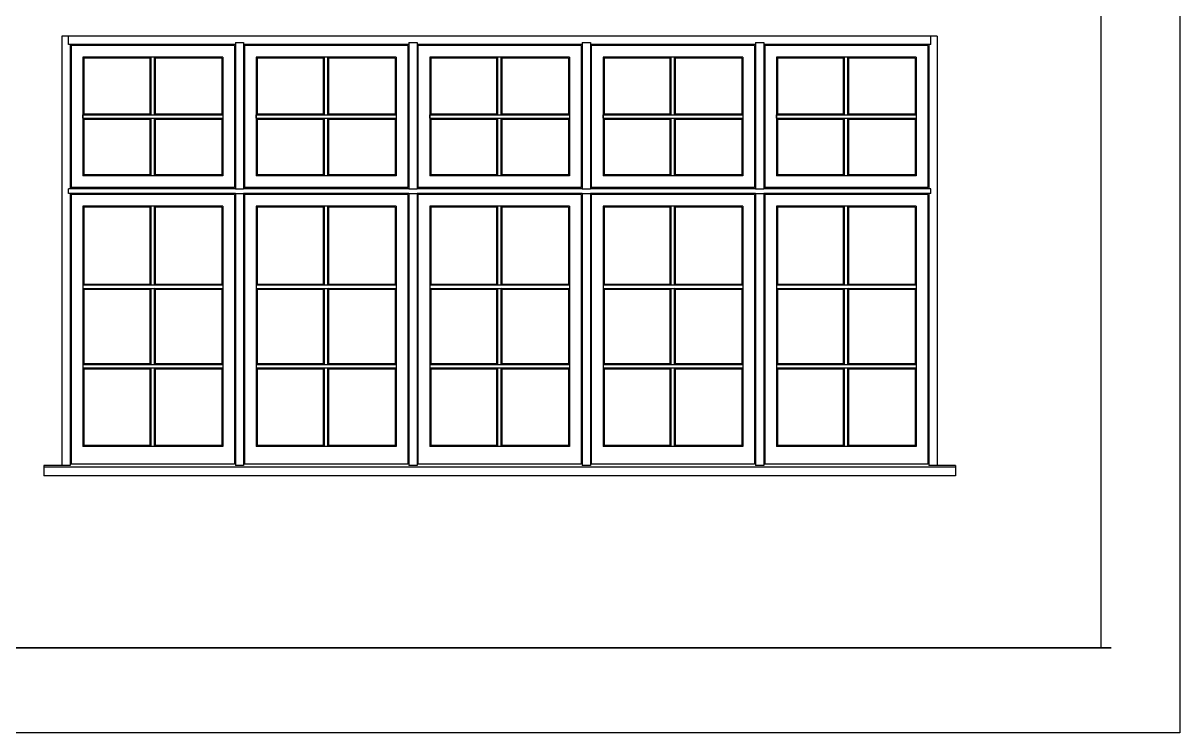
# Model space of a CAD drawing. Header units: inches. Extents: x 1985 to 11287, y 379 to 3234.
# Drawn here: x 9763.7 to 9954.6, y 1326.4 to 1443.5 of the extents above; entities that cross this region are included whole.
import ezdxf

# ---------------------------------------------------------------- set-up
doc = ezdxf.new("R2010")
doc.units = ezdxf.units.IN
doc.header["$MEASUREMENT"] = 0
doc.layers.add('elevation 99', color=7, linetype='CONTINUOUS')
doc.layers.add('separation 99', color=3, linetype='CONTINUOUS')

msp = doc.modelspace()

# ---------------------------------------------------------------- linework, layer by layer
at = {"layer": 'elevation 99'}
for p, q in [((9770.071171, 1441.341225), (9770.071171, 1416.15162)), ((9800.071153, 1441.341225), (9770.071171, 1441.341225)), ((9771.133671, 1439.966223), (9771.133671, 1441.341225)), ((9798.696153, 1439.966223), (9771.133671, 1439.966223)), ((9771.446171, 1439.966223), (9771.446171, 1416.15162)), ((9828.696134, 1441.341225), (9798.696153, 1441.341225)), ((9798.696153, 1440.278723), (9798.696153, 1416.15162)), ((9798.696153, 1440.278723), (9800.071153, 1440.278723)), ((9798.696153, 1439.966223), (9798.696153, 1416.15162)), ((9800.071153, 1440.278723), (9800.071153, 1416.15162)), ((9800.071153, 1439.966223), (9800.071153, 1416.15162)), ((9827.321134, 1439.966223), (9800.071153, 1439.966223)), ((9857.321116, 1441.341225), (9827.321134, 1441.341225)), ((9827.321134, 1440.278723), (9827.321134, 1416.15162)), ((9827.321134, 1440.278723), (9828.696134, 1440.278723)), ((9827.321134, 1439.966223), (9827.321134, 1416.15162)), ((9828.696134, 1440.278723), (9828.696134, 1416.15162)), ((9828.696134, 1439.966223), (9828.696134, 1416.15162)), ((9855.946116, 1439.966223), (9828.696134, 1439.966223)), ((9885.946098, 1441.341225), (9855.946116, 1441.341225)), ((9855.946116, 1440.278723), (9855.946116, 1416.15162)), ((9855.946116, 1440.278723), (9857.321116, 1440.278723)), ((9855.946116, 1439.966223), (9855.946116, 1416.15162)), ((9857.321116, 1440.278723), (9857.321116, 1416.15162)), ((9857.321116, 1439.966223), (9857.321116, 1416.15162)), ((9884.571098, 1439.966223), (9857.321116, 1439.966223)), ((9914.57108, 1441.341225), (9884.571098, 1441.341225)), ((9884.571098, 1440.278723), (9884.571098, 1416.15162)), ((9884.571098, 1440.278723), (9885.946098, 1440.278723)), ((9884.571098, 1439.966223), (9884.571098, 1416.15162)), ((9885.946098, 1440.278723), (9885.946098, 1416.15162)), ((9885.946098, 1439.966223), (9885.946098, 1416.15162)), ((9913.50858, 1439.966223), (9885.946098, 1439.966223)), ((9913.19608, 1439.966223), (9913.19608, 1416.15162)), ((9913.50858, 1439.966223), (9913.50858, 1441.341225)), ((9914.57108, 1441.341225), (9914.57108, 1416.15162)), ((9771.589577, 1439.822537), (9771.589577, 1416.402087)), ((9798.552467, 1439.822537), (9771.589577, 1439.822537)), ((9798.552467, 1439.822537), (9798.552467, 1416.402087)), ((9800.214559, 1439.822537), (9800.214559, 1416.402087)), ((9827.177449, 1439.822537), (9800.214559, 1439.822537)), ((9827.177449, 1439.822537), (9827.177449, 1416.402087)), ((9828.839541, 1439.822537), (9828.839541, 1416.402087)), ((9855.80243, 1439.822537), (9828.839541, 1439.822537)), ((9855.80243, 1439.822537), (9855.80243, 1416.402087)), ((9857.464522, 1439.822537), (9857.464522, 1416.402087)), ((9884.427412, 1439.822537), (9857.464522, 1439.822537)), ((9884.427412, 1439.822537), (9884.427412, 1416.402087)), ((9886.089504, 1439.822537), (9886.089504, 1416.402087)), ((9913.052394, 1439.822537), (9886.089504, 1439.822537)), ((9913.052394, 1439.822537), (9913.052394, 1416.402087)), ((9773.535456, 1437.876937), (9773.535456, 1418.285029)), ((9796.606867, 1437.876937), (9773.535456, 1437.876937)), ((9773.696171, 1437.716223), (9773.696171, 1428.518483)), ((9784.628629, 1437.716223), (9773.696171, 1437.716223)), ((9784.628629, 1437.716223), (9784.789344, 1437.876937)), ((9784.628629, 1428.518483), (9784.628629, 1437.716223)), ((9784.789344, 1428.357769), (9784.789344, 1437.876937)), ((9785.342915, 1437.876937), (9785.503629, 1437.716223)), ((9785.342915, 1428.357769), (9785.342915, 1437.876937)), ((9796.446153, 1437.716223), (9785.503629, 1437.716223)), ((9785.503629, 1428.518483), (9785.503629, 1437.716223)), ((9796.446153, 1437.716223), (9796.446153, 1428.518483)), ((9796.606867, 1437.876937), (9796.606867, 1418.285029)), ((9802.160438, 1437.876937), (9802.160438, 1418.285029)), ((9825.231849, 1437.876937), (9802.160438, 1437.876937)), ((9802.321153, 1437.716223), (9802.321153, 1428.518483)), ((9813.253611, 1437.716223), (9802.321153, 1437.716223)), ((9813.253611, 1437.716223), (9813.414326, 1437.876937)), ((9813.253611, 1428.518483), (9813.253611, 1437.716223)), ((9813.414326, 1428.357769), (9813.414326, 1437.876937)), ((9813.967897, 1437.876937), (9814.128611, 1437.716223)), ((9813.967897, 1428.357769), (9813.967897, 1437.876937)), ((9825.071134, 1437.716223), (9814.128611, 1437.716223)), ((9814.128611, 1428.518483), (9814.128611, 1437.716223)), ((9825.071134, 1437.716223), (9825.071134, 1428.518483)), ((9825.231849, 1437.876937), (9825.231849, 1418.285029)), ((9830.78542, 1437.876937), (9830.78542, 1418.285029)), ((9853.85683, 1437.876937), (9830.78542, 1437.876937)), ((9830.946134, 1437.716223), (9830.946134, 1428.518483)), ((9841.878593, 1437.716223), (9830.946134, 1437.716223)), ((9841.878593, 1437.716223), (9842.039307, 1437.876937)), ((9841.878593, 1428.518483), (9841.878593, 1437.716223)), ((9842.039307, 1428.357769), (9842.039307, 1437.876937)), ((9842.592879, 1437.876937), (9842.753593, 1437.716223)), ((9842.592879, 1428.357769), (9842.592879, 1437.876937)), ((9853.696116, 1437.716223), (9842.753593, 1437.716223)), ((9842.753593, 1428.518483), (9842.753593, 1437.716223)), ((9853.696116, 1437.716223), (9853.696116, 1428.518483)), ((9853.85683, 1437.876937), (9853.85683, 1418.285029)), ((9859.410402, 1437.876937), (9859.410402, 1418.285029)), ((9882.481812, 1437.876937), (9859.410402, 1437.876937)), ((9859.571116, 1437.716223), (9859.571116, 1428.518483)), ((9870.503575, 1437.716223), (9859.571116, 1437.716223)), ((9870.503575, 1437.716223), (9870.664289, 1437.876937)), ((9870.503575, 1428.518483), (9870.503575, 1437.716223)), ((9870.664289, 1428.357769), (9870.664289, 1437.876937)), ((9871.217861, 1437.876937), (9871.378575, 1437.716223)), ((9871.217861, 1428.357769), (9871.217861, 1437.876937)), ((9882.321098, 1437.716223), (9871.378575, 1437.716223)), ((9871.378575, 1428.518483), (9871.378575, 1437.716223)), ((9882.321098, 1437.716223), (9882.321098, 1428.518483)), ((9882.481812, 1437.876937), (9882.481812, 1418.285029)), ((9888.035384, 1437.876937), (9888.035384, 1418.285029)), ((9911.106794, 1437.876937), (9888.035384, 1437.876937)), ((9888.196098, 1437.716223), (9888.196098, 1428.518483)), ((9899.128557, 1437.716223), (9888.196098, 1437.716223)), ((9899.128557, 1437.716223), (9899.289271, 1437.876937)), ((9899.128557, 1428.518483), (9899.128557, 1437.716223)), ((9899.289271, 1428.357769), (9899.289271, 1437.876937)), ((9899.842842, 1437.876937), (9900.003557, 1437.716223)), ((9899.842842, 1428.357769), (9899.842842, 1437.876937)), ((9910.94608, 1437.716223), (9900.003557, 1437.716223)), ((9900.003557, 1428.518483), (9900.003557, 1437.716223)), ((9910.94608, 1437.716223), (9910.94608, 1428.518483)), ((9911.106794, 1437.876937), (9911.106794, 1418.285029)), ((9773.696171, 1428.518483), (9773.535456, 1428.357769)), ((9773.696171, 1428.518483), (9784.628629, 1428.518483)), ((9784.628629, 1428.518483), (9784.789344, 1428.357769)), ((9785.503629, 1428.518483), (9785.342915, 1428.357769)), ((9785.503629, 1428.518483), (9796.446153, 1428.518483)), ((9796.446153, 1428.518483), (9796.606867, 1428.357769)), ((9802.321153, 1428.518483), (9802.160438, 1428.357769)), ((9802.321153, 1428.518483), (9813.253611, 1428.518483)), ((9813.253611, 1428.518483), (9813.414326, 1428.357769)), ((9814.128611, 1428.518483), (9813.967897, 1428.357769)), ((9814.128611, 1428.518483), (9825.071134, 1428.518483)), ((9825.071134, 1428.518483), (9825.231849, 1428.357769)), ((9830.946134, 1428.518483), (9830.78542, 1428.357769)), ((9830.946134, 1428.518483), (9841.878593, 1428.518483)), ((9841.878593, 1428.518483), (9842.039307, 1428.357769)), ((9842.753593, 1428.518483), (9842.592879, 1428.357769)), ((9842.753593, 1428.518483), (9853.696116, 1428.518483)), ((9853.696116, 1428.518483), (9853.85683, 1428.357769)), ((9859.571116, 1428.518483), (9859.410402, 1428.357769)), ((9859.571116, 1428.518483), (9870.503575, 1428.518483)), ((9870.503575, 1428.518483), (9870.664289, 1428.357769)), ((9871.378575, 1428.518483), (9871.217861, 1428.357769)), ((9871.378575, 1428.518483), (9882.321098, 1428.518483)), ((9882.321098, 1428.518483), (9882.481812, 1428.357769)), ((9888.196098, 1428.518483), (9888.035384, 1428.357769)), ((9888.196098, 1428.518483), (9899.128557, 1428.518483)), ((9899.128557, 1428.518483), (9899.289271, 1428.357769)), ((9900.003557, 1428.518483), (9899.842842, 1428.357769)), ((9900.003557, 1428.518483), (9910.94608, 1428.518483)), ((9910.94608, 1428.518483), (9911.106794, 1428.357769)), ((9773.535456, 1428.357769), (9784.789344, 1428.357769)), ((9773.535456, 1427.804197), (9773.535456, 1428.357769)), ((9773.535456, 1427.804197), (9784.789344, 1427.804197)), ((9773.535456, 1427.804197), (9773.696171, 1427.643483)), ((9773.696171, 1427.643483), (9773.696171, 1418.445743)), ((9773.696171, 1427.643483), (9784.628629, 1427.643483)), ((9784.628629, 1427.643483), (9784.789344, 1427.804197)), ((9784.628629, 1418.445743), (9784.628629, 1427.643483)), ((9784.789344, 1428.357769), (9785.342915, 1428.357769)), ((9784.789344, 1418.285029), (9784.789344, 1427.804197)), ((9784.789344, 1427.804197), (9785.342915, 1427.804197)), ((9785.342915, 1428.357769), (9796.606867, 1428.357769)), ((9785.342915, 1418.285029), (9785.342915, 1427.804197)), ((9785.342915, 1427.804197), (9796.606867, 1427.804197)), ((9785.503629, 1427.643483), (9785.342915, 1427.804197)), ((9785.503629, 1418.445743), (9785.503629, 1427.643483)), ((9785.503629, 1427.643483), (9796.446153, 1427.643483)), ((9796.606867, 1427.804197), (9796.446153, 1427.643483)), ((9796.446153, 1427.643483), (9796.446153, 1418.445743)), ((9802.160438, 1428.357769), (9813.414326, 1428.357769)), ((9802.160438, 1427.804197), (9802.160438, 1428.357769)), ((9802.160438, 1427.804197), (9813.414326, 1427.804197)), ((9802.160438, 1427.804197), (9802.321153, 1427.643483)), ((9802.321153, 1427.643483), (9802.321153, 1418.445743)), ((9802.321153, 1427.643483), (9813.253611, 1427.643483)), ((9813.253611, 1427.643483), (9813.414326, 1427.804197)), ((9813.253611, 1418.445743), (9813.253611, 1427.643483)), ((9813.414326, 1428.357769), (9813.967897, 1428.357769)), ((9813.414326, 1418.285029), (9813.414326, 1427.804197)), ((9813.414326, 1427.804197), (9813.967897, 1427.804197)), ((9813.967897, 1428.357769), (9825.231849, 1428.357769)), ((9813.967897, 1418.285029), (9813.967897, 1427.804197)), ((9813.967897, 1427.804197), (9825.231849, 1427.804197)), ((9814.128611, 1427.643483), (9813.967897, 1427.804197)), ((9814.128611, 1418.445743), (9814.128611, 1427.643483)), ((9814.128611, 1427.643483), (9825.071134, 1427.643483)), ((9825.231849, 1427.804197), (9825.071134, 1427.643483)), ((9825.071134, 1427.643483), (9825.071134, 1418.445743)), ((9830.78542, 1428.357769), (9842.039307, 1428.357769)), ((9830.78542, 1427.804197), (9830.78542, 1428.357769)), ((9830.78542, 1427.804197), (9842.039307, 1427.804197)), ((9830.78542, 1427.804197), (9830.946134, 1427.643483)), ((9830.946134, 1427.643483), (9830.946134, 1418.445743)), ((9830.946134, 1427.643483), (9841.878593, 1427.643483)), ((9841.878593, 1427.643483), (9842.039307, 1427.804197)), ((9841.878593, 1418.445743), (9841.878593, 1427.643483)), ((9842.039307, 1428.357769), (9842.592879, 1428.357769)), ((9842.039307, 1418.285029), (9842.039307, 1427.804197)), ((9842.039307, 1427.804197), (9842.592879, 1427.804197)), ((9842.592879, 1428.357769), (9853.85683, 1428.357769)), ((9842.592879, 1418.285029), (9842.592879, 1427.804197)), ((9842.592879, 1427.804197), (9853.85683, 1427.804197)), ((9842.753593, 1427.643483), (9842.592879, 1427.804197)), ((9842.753593, 1418.445743), (9842.753593, 1427.643483)), ((9842.753593, 1427.643483), (9853.696116, 1427.643483)), ((9853.85683, 1427.804197), (9853.696116, 1427.643483)), ((9853.696116, 1427.643483), (9853.696116, 1418.445743)), ((9859.410402, 1428.357769), (9870.664289, 1428.357769)), ((9859.410402, 1427.804197), (9859.410402, 1428.357769)), ((9859.410402, 1427.804197), (9870.664289, 1427.804197)), ((9859.410402, 1427.804197), (9859.571116, 1427.643483)), ((9859.571116, 1427.643483), (9859.571116, 1418.445743)), ((9859.571116, 1427.643483), (9870.503575, 1427.643483)), ((9870.503575, 1427.643483), (9870.664289, 1427.804197)), ((9870.503575, 1418.445743), (9870.503575, 1427.643483)), ((9870.664289, 1428.357769), (9871.217861, 1428.357769)), ((9870.664289, 1418.285029), (9870.664289, 1427.804197)), ((9870.664289, 1427.804197), (9871.217861, 1427.804197)), ((9871.217861, 1428.357769), (9882.481812, 1428.357769)), ((9871.217861, 1418.285029), (9871.217861, 1427.804197)), ((9871.217861, 1427.804197), (9882.481812, 1427.804197)), ((9871.378575, 1427.643483), (9871.217861, 1427.804197)), ((9871.378575, 1418.445743), (9871.378575, 1427.643483)), ((9871.378575, 1427.643483), (9882.321098, 1427.643483)), ((9882.481812, 1427.804197), (9882.321098, 1427.643483)), ((9882.321098, 1427.643483), (9882.321098, 1418.445743)), ((9888.035384, 1428.357769), (9899.289271, 1428.357769)), ((9888.035384, 1427.804197), (9888.035384, 1428.357769)), ((9888.035384, 1427.804197), (9899.289271, 1427.804197)), ((9888.035384, 1427.804197), (9888.196098, 1427.643483)), ((9888.196098, 1427.643483), (9888.196098, 1418.445743)), ((9888.196098, 1427.643483), (9899.128557, 1427.643483)), ((9899.128557, 1427.643483), (9899.289271, 1427.804197)), ((9899.128557, 1418.445743), (9899.128557, 1427.643483)), ((9899.289271, 1428.357769), (9899.842842, 1428.357769)), ((9899.289271, 1418.285029), (9899.289271, 1427.804197)), ((9899.289271, 1427.804197), (9899.842842, 1427.804197)), ((9899.842842, 1428.357769), (9911.106794, 1428.357769)), ((9899.842842, 1418.285029), (9899.842842, 1427.804197)), ((9899.842842, 1427.804197), (9911.106794, 1427.804197)), ((9900.003557, 1427.643483), (9899.842842, 1427.804197)), ((9900.003557, 1418.445743), (9900.003557, 1427.643483)), ((9900.003557, 1427.643483), (9910.94608, 1427.643483)), ((9911.106794, 1427.804197), (9910.94608, 1427.643483)), ((9910.94608, 1427.643483), (9910.94608, 1418.445743)), ((9796.606867, 1418.285029), (9773.535456, 1418.285029)), ((9784.628629, 1418.445743), (9773.696171, 1418.445743)), ((9784.628629, 1418.445743), (9784.789344, 1418.285029)), ((9785.503629, 1418.445743), (9785.342915, 1418.285029)), ((9796.446153, 1418.445743), (9785.503629, 1418.445743)), ((9825.231849, 1418.285029), (9802.160438, 1418.285029)), ((9813.253611, 1418.445743), (9802.321153, 1418.445743)), ((9813.253611, 1418.445743), (9813.414326, 1418.285029)), ((9814.128611, 1418.445743), (9813.967897, 1418.285029)), ((9825.071134, 1418.445743), (9814.128611, 1418.445743)), ((9853.85683, 1418.285029), (9830.78542, 1418.285029)), ((9841.878593, 1418.445743), (9830.946134, 1418.445743)), ((9841.878593, 1418.445743), (9842.039307, 1418.285029)), ((9842.753593, 1418.445743), (9842.592879, 1418.285029)), ((9853.696116, 1418.445743), (9842.753593, 1418.445743)), ((9882.481812, 1418.285029), (9859.410402, 1418.285029)), ((9870.503575, 1418.445743), (9859.571116, 1418.445743)), ((9870.503575, 1418.445743), (9870.664289, 1418.285029)), ((9871.378575, 1418.445743), (9871.217861, 1418.285029)), ((9882.321098, 1418.445743), (9871.378575, 1418.445743)), ((9911.106794, 1418.285029), (9888.035384, 1418.285029)), ((9899.128557, 1418.445743), (9888.196098, 1418.445743)), ((9899.128557, 1418.445743), (9899.289271, 1418.285029)), ((9900.003557, 1418.445743), (9899.842842, 1418.285029)), ((9910.94608, 1418.445743), (9900.003557, 1418.445743)), ((9770.071171, 1416.15162), (9770.071171, 1370.495313)), ((9798.696153, 1416.15162), (9771.133671, 1416.15162)), ((9771.133671, 1415.371418), (9771.133671, 1416.15162)), ((9798.696153, 1415.371418), (9771.133671, 1415.371418)), ((9771.446171, 1415.371418), (9771.446171, 1370.495313)), ((9798.552467, 1416.402087), (9771.589577, 1416.402087)), ((9771.589577, 1415.227732), (9771.589577, 1370.74578)), ((9798.552467, 1415.227732), (9771.589577, 1415.227732)), ((9798.552467, 1415.227732), (9798.552467, 1370.74578)), ((9798.696153, 1416.15162), (9800.071153, 1416.15162)), ((9798.696153, 1415.371418), (9798.696153, 1370.495313)), ((9798.696153, 1415.371418), (9798.696153, 1370.495313)), ((9798.696153, 1415.371418), (9800.071153, 1415.371418)), ((9827.321134, 1416.15162), (9800.071153, 1416.15162)), ((9800.071153, 1415.371418), (9800.071153, 1370.495313)), ((9800.071153, 1415.371418), (9800.071153, 1370.495313)), ((9827.321134, 1415.371418), (9800.071153, 1415.371418)), ((9827.177449, 1416.402087), (9800.214559, 1416.402087)), ((9800.214559, 1415.227732), (9800.214559, 1370.74578)), ((9827.177449, 1415.227732), (9800.214559, 1415.227732)), ((9827.177449, 1415.227732), (9827.177449, 1370.74578)), ((9827.321134, 1416.15162), (9828.696134, 1416.15162)), ((9827.321134, 1415.371418), (9827.321134, 1370.495313)), ((9827.321134, 1415.371418), (9827.321134, 1370.495313)), ((9827.321134, 1415.371418), (9828.696134, 1415.371418)), ((9855.946116, 1416.15162), (9828.696134, 1416.15162)), ((9828.696134, 1415.371418), (9828.696134, 1370.495313)), ((9828.696134, 1415.371418), (9828.696134, 1370.495313)), ((9855.946116, 1415.371418), (9828.696134, 1415.371418)), ((9855.80243, 1416.402087), (9828.839541, 1416.402087)), ((9828.839541, 1415.227732), (9828.839541, 1370.74578)), ((9855.80243, 1415.227732), (9828.839541, 1415.227732)), ((9855.80243, 1415.227732), (9855.80243, 1370.74578)), ((9855.946116, 1416.15162), (9857.321116, 1416.15162)), ((9855.946116, 1415.371418), (9855.946116, 1370.495313)), ((9855.946116, 1415.371418), (9855.946116, 1370.495313)), ((9855.946116, 1415.371418), (9857.321116, 1415.371418)), ((9884.571098, 1416.15162), (9857.321116, 1416.15162)), ((9857.321116, 1415.371418), (9857.321116, 1370.495313)), ((9857.321116, 1415.371418), (9857.321116, 1370.495313)), ((9884.571098, 1415.371418), (9857.321116, 1415.371418)), ((9884.427412, 1416.402087), (9857.464522, 1416.402087)), ((9857.464522, 1415.227732), (9857.464522, 1370.74578)), ((9884.427412, 1415.227732), (9857.464522, 1415.227732)), ((9884.427412, 1415.227732), (9884.427412, 1370.74578)), ((9884.571098, 1416.15162), (9885.946098, 1416.15162)), ((9884.571098, 1415.371418), (9884.571098, 1370.495313)), ((9884.571098, 1415.371418), (9884.571098, 1370.495313)), ((9884.571098, 1415.371418), (9885.946098, 1415.371418)), ((9913.50858, 1416.15162), (9885.946098, 1416.15162)), ((9885.946098, 1415.371418), (9885.946098, 1370.495313)), ((9885.946098, 1415.371418), (9885.946098, 1370.495313)), ((9913.50858, 1415.371418), (9885.946098, 1415.371418)), ((9913.052394, 1416.402087), (9886.089504, 1416.402087)), ((9886.089504, 1415.227732), (9886.089504, 1370.74578)), ((9913.052394, 1415.227732), (9886.089504, 1415.227732)), ((9913.052394, 1415.227732), (9913.052394, 1370.74578)), ((9913.19608, 1415.371418), (9913.19608, 1370.495313)), ((9913.50858, 1415.371418), (9913.50858, 1416.15162)), ((9914.57108, 1416.15162), (9914.57108, 1370.495313)), ((9773.535456, 1413.282132), (9773.535456, 1373.628722)), ((9796.606867, 1413.282132), (9773.535456, 1413.282132)), ((9784.628629, 1413.121418), (9784.789344, 1413.282132)), ((9784.789344, 1400.292575), (9784.789344, 1413.282132)), ((9785.342915, 1413.282132), (9785.503629, 1413.121418)), ((9785.342915, 1400.292575), (9785.342915, 1413.282132)), ((9796.606867, 1413.282132), (9796.606867, 1373.628722)), ((9802.160438, 1413.282132), (9802.160438, 1373.628722)), ((9825.231849, 1413.282132), (9802.160438, 1413.282132)), ((9813.253611, 1413.121418), (9813.414326, 1413.282132)), ((9813.414326, 1400.292575), (9813.414326, 1413.282132)), ((9813.967897, 1413.282132), (9814.128611, 1413.121418)), ((9813.967897, 1400.292575), (9813.967897, 1413.282132)), ((9825.231849, 1413.282132), (9825.231849, 1373.628722)), ((9830.78542, 1413.282132), (9830.78542, 1373.628722)), ((9853.85683, 1413.282132), (9830.78542, 1413.282132)), ((9841.878593, 1413.121418), (9842.039307, 1413.282132)), ((9842.039307, 1400.292575), (9842.039307, 1413.282132)), ((9842.592879, 1413.282132), (9842.753593, 1413.121418)), ((9842.592879, 1400.292575), (9842.592879, 1413.282132)), ((9853.85683, 1413.282132), (9853.85683, 1373.628722)), ((9859.410402, 1413.282132), (9859.410402, 1373.628722)), ((9882.481812, 1413.282132), (9859.410402, 1413.282132)), ((9870.503575, 1413.121418), (9870.664289, 1413.282132)), ((9870.664289, 1400.292575), (9870.664289, 1413.282132)), ((9871.217861, 1413.282132), (9871.378575, 1413.121418)), ((9871.217861, 1400.292575), (9871.217861, 1413.282132)), ((9882.481812, 1413.282132), (9882.481812, 1373.628722)), ((9888.035384, 1413.282132), (9888.035384, 1373.628722)), ((9911.106794, 1413.282132), (9888.035384, 1413.282132)), ((9899.128557, 1413.121418), (9899.289271, 1413.282132)), ((9899.289271, 1400.292575), (9899.289271, 1413.282132)), ((9899.842842, 1413.282132), (9900.003557, 1413.121418)), ((9899.842842, 1400.292575), (9899.842842, 1413.282132)), ((9911.106794, 1413.282132), (9911.106794, 1373.628722)), ((9773.696171, 1413.121418), (9773.696171, 1400.45329)), ((9784.628629, 1413.121418), (9773.696171, 1413.121418)), ((9784.628629, 1400.45329), (9784.628629, 1413.121418)), ((9796.446153, 1413.121418), (9785.503629, 1413.121418)), ((9785.503629, 1400.45329), (9785.503629, 1413.121418)), ((9796.446153, 1413.121418), (9796.446153, 1400.45329)), ((9802.321153, 1413.121418), (9802.321153, 1400.45329)), ((9813.253611, 1413.121418), (9802.321153, 1413.121418)), ((9813.253611, 1400.45329), (9813.253611, 1413.121418)), ((9825.071134, 1413.121418), (9814.128611, 1413.121418)), ((9814.128611, 1400.45329), (9814.128611, 1413.121418)), ((9825.071134, 1413.121418), (9825.071134, 1400.45329)), ((9830.946134, 1413.121418), (9830.946134, 1400.45329)), ((9841.878593, 1413.121418), (9830.946134, 1413.121418)), ((9841.878593, 1400.45329), (9841.878593, 1413.121418)), ((9853.696116, 1413.121418), (9842.753593, 1413.121418)), ((9842.753593, 1400.45329), (9842.753593, 1413.121418)), ((9853.696116, 1413.121418), (9853.696116, 1400.45329)), ((9859.571116, 1413.121418), (9859.571116, 1400.45329)), ((9870.503575, 1413.121418), (9859.571116, 1413.121418)), ((9870.503575, 1400.45329), (9870.503575, 1413.121418)), ((9882.321098, 1413.121418), (9871.378575, 1413.121418)), ((9871.378575, 1400.45329), (9871.378575, 1413.121418)), ((9882.321098, 1413.121418), (9882.321098, 1400.45329)), ((9888.196098, 1413.121418), (9888.196098, 1400.45329)), ((9899.128557, 1413.121418), (9888.196098, 1413.121418)), ((9899.128557, 1400.45329), (9899.128557, 1413.121418)), ((9910.94608, 1413.121418), (9900.003557, 1413.121418)), ((9900.003557, 1400.45329), (9900.003557, 1413.121418)), ((9910.94608, 1413.121418), (9910.94608, 1400.45329)), ((9773.696171, 1400.45329), (9773.535456, 1400.292575)), ((9773.535456, 1400.292575), (9784.789344, 1400.292575)), ((9773.696171, 1400.45329), (9784.628629, 1400.45329)), ((9784.628629, 1400.45329), (9784.789344, 1400.292575)), ((9784.789344, 1400.292575), (9785.342915, 1400.292575)), ((9785.503629, 1400.45329), (9785.342915, 1400.292575)), ((9785.342915, 1400.292575), (9796.606867, 1400.292575)), ((9785.503629, 1400.45329), (9796.446153, 1400.45329)), ((9796.446153, 1400.45329), (9796.606867, 1400.292575)), ((9802.321153, 1400.45329), (9802.160438, 1400.292575)), ((9802.160438, 1400.292575), (9813.414326, 1400.292575)), ((9802.321153, 1400.45329), (9813.253611, 1400.45329)), ((9813.253611, 1400.45329), (9813.414326, 1400.292575)), ((9813.414326, 1400.292575), (9813.967897, 1400.292575)), ((9814.128611, 1400.45329), (9813.967897, 1400.292575)), ((9813.967897, 1400.292575), (9825.231849, 1400.292575)), ((9814.128611, 1400.45329), (9825.071134, 1400.45329)), ((9825.071134, 1400.45329), (9825.231849, 1400.292575)), ((9830.946134, 1400.45329), (9830.78542, 1400.292575)), ((9830.78542, 1400.292575), (9842.039307, 1400.292575)), ((9830.946134, 1400.45329), (9841.878593, 1400.45329)), ((9841.878593, 1400.45329), (9842.039307, 1400.292575)), ((9842.039307, 1400.292575), (9842.592879, 1400.292575)), ((9842.753593, 1400.45329), (9842.592879, 1400.292575)), ((9842.592879, 1400.292575), (9853.85683, 1400.292575)), ((9842.753593, 1400.45329), (9853.696116, 1400.45329)), ((9853.696116, 1400.45329), (9853.85683, 1400.292575)), ((9859.571116, 1400.45329), (9859.410402, 1400.292575)), ((9859.410402, 1400.292575), (9870.664289, 1400.292575)), ((9859.571116, 1400.45329), (9870.503575, 1400.45329)), ((9870.503575, 1400.45329), (9870.664289, 1400.292575)), ((9870.664289, 1400.292575), (9871.217861, 1400.292575)), ((9871.378575, 1400.45329), (9871.217861, 1400.292575)), ((9871.217861, 1400.292575), (9882.481812, 1400.292575)), ((9871.378575, 1400.45329), (9882.321098, 1400.45329)), ((9882.321098, 1400.45329), (9882.481812, 1400.292575)), ((9888.196098, 1400.45329), (9888.035384, 1400.292575)), ((9888.035384, 1400.292575), (9899.289271, 1400.292575)), ((9888.196098, 1400.45329), (9899.128557, 1400.45329)), ((9899.128557, 1400.45329), (9899.289271, 1400.292575)), ((9899.289271, 1400.292575), (9899.842842, 1400.292575)), ((9900.003557, 1400.45329), (9899.842842, 1400.292575)), ((9899.842842, 1400.292575), (9911.106794, 1400.292575)), ((9900.003557, 1400.45329), (9910.94608, 1400.45329)), ((9910.94608, 1400.45329), (9911.106794, 1400.292575)), ((9773.535456, 1399.739004), (9784.789344, 1399.739004)), ((9773.535456, 1399.739004), (9773.696171, 1399.57829)), ((9773.696171, 1399.57829), (9773.696171, 1387.342629)), ((9773.696171, 1399.57829), (9784.628629, 1399.57829)), ((9784.628629, 1399.57829), (9784.789344, 1399.739004)), ((9784.628629, 1387.342629), (9784.628629, 1399.57829)), ((9784.789344, 1399.739004), (9785.342915, 1399.739004)), ((9784.789344, 1387.181915), (9784.789344, 1399.739004)), ((9785.342915, 1399.739004), (9796.606867, 1399.739004)), ((9785.503629, 1399.57829), (9785.342915, 1399.739004)), ((9785.342915, 1387.181915), (9785.342915, 1399.739004)), ((9785.503629, 1387.342629), (9785.503629, 1399.57829)), ((9785.503629, 1399.57829), (9796.446153, 1399.57829)), ((9796.606867, 1399.739004), (9796.446153, 1399.57829)), ((9796.446153, 1399.57829), (9796.446153, 1387.342629)), ((9802.160438, 1399.739004), (9813.414326, 1399.739004)), ((9802.160438, 1399.739004), (9802.321153, 1399.57829)), ((9802.321153, 1399.57829), (9802.321153, 1387.342629)), ((9802.321153, 1399.57829), (9813.253611, 1399.57829)), ((9813.253611, 1399.57829), (9813.414326, 1399.739004)), ((9813.253611, 1387.342629), (9813.253611, 1399.57829)), ((9813.414326, 1399.739004), (9813.967897, 1399.739004)), ((9813.414326, 1387.181915), (9813.414326, 1399.739004)), ((9813.967897, 1399.739004), (9825.231849, 1399.739004)), ((9814.128611, 1399.57829), (9813.967897, 1399.739004)), ((9813.967897, 1387.181915), (9813.967897, 1399.739004)), ((9814.128611, 1387.342629), (9814.128611, 1399.57829)), ((9814.128611, 1399.57829), (9825.071134, 1399.57829)), ((9825.231849, 1399.739004), (9825.071134, 1399.57829)), ((9825.071134, 1399.57829), (9825.071134, 1387.342629)), ((9830.78542, 1399.739004), (9842.039307, 1399.739004)), ((9830.78542, 1399.739004), (9830.946134, 1399.57829)), ((9830.946134, 1399.57829), (9830.946134, 1387.342629)), ((9830.946134, 1399.57829), (9841.878593, 1399.57829)), ((9841.878593, 1399.57829), (9842.039307, 1399.739004)), ((9841.878593, 1387.342629), (9841.878593, 1399.57829)), ((9842.039307, 1399.739004), (9842.592879, 1399.739004)), ((9842.039307, 1387.181915), (9842.039307, 1399.739004)), ((9842.592879, 1399.739004), (9853.85683, 1399.739004)), ((9842.753593, 1399.57829), (9842.592879, 1399.739004)), ((9842.592879, 1387.181915), (9842.592879, 1399.739004)), ((9842.753593, 1387.342629), (9842.753593, 1399.57829)), ((9842.753593, 1399.57829), (9853.696116, 1399.57829)), ((9853.85683, 1399.739004), (9853.696116, 1399.57829)), ((9853.696116, 1399.57829), (9853.696116, 1387.342629)), ((9859.410402, 1399.739004), (9870.664289, 1399.739004)), ((9859.410402, 1399.739004), (9859.571116, 1399.57829)), ((9859.571116, 1399.57829), (9859.571116, 1387.342629)), ((9859.571116, 1399.57829), (9870.503575, 1399.57829)), ((9870.503575, 1399.57829), (9870.664289, 1399.739004)), ((9870.503575, 1387.342629), (9870.503575, 1399.57829)), ((9870.664289, 1399.739004), (9871.217861, 1399.739004)), ((9870.664289, 1387.181915), (9870.664289, 1399.739004)), ((9871.217861, 1399.739004), (9882.481812, 1399.739004)), ((9871.378575, 1399.57829), (9871.217861, 1399.739004)), ((9871.217861, 1387.181915), (9871.217861, 1399.739004)), ((9871.378575, 1387.342629), (9871.378575, 1399.57829)), ((9871.378575, 1399.57829), (9882.321098, 1399.57829)), ((9882.481812, 1399.739004), (9882.321098, 1399.57829)), ((9882.321098, 1399.57829), (9882.321098, 1387.342629)), ((9888.035384, 1399.739004), (9899.289271, 1399.739004)), ((9888.035384, 1399.739004), (9888.196098, 1399.57829)), ((9888.196098, 1399.57829), (9888.196098, 1387.342629)), ((9888.196098, 1399.57829), (9899.128557, 1399.57829)), ((9899.128557, 1399.57829), (9899.289271, 1399.739004)), ((9899.128557, 1387.342629), (9899.128557, 1399.57829)), ((9899.289271, 1399.739004), (9899.842842, 1399.739004)), ((9899.289271, 1387.181915), (9899.289271, 1399.739004)), ((9899.842842, 1399.739004), (9911.106794, 1399.739004)), ((9900.003557, 1399.57829), (9899.842842, 1399.739004)), ((9899.842842, 1387.181915), (9899.842842, 1399.739004)), ((9900.003557, 1387.342629), (9900.003557, 1399.57829)), ((9900.003557, 1399.57829), (9910.94608, 1399.57829)), ((9911.106794, 1399.739004), (9910.94608, 1399.57829)), ((9910.94608, 1399.57829), (9910.94608, 1387.342629)), ((9773.696171, 1387.342629), (9773.535456, 1387.181915)), ((9773.535456, 1387.181915), (9784.789344, 1387.181915)), ((9773.535456, 1386.628343), (9784.789344, 1386.628343)), ((9773.535456, 1386.628343), (9773.696171, 1386.467629)), ((9773.696171, 1387.342629), (9784.628629, 1387.342629)), ((9773.696171, 1386.467629), (9773.696171, 1373.789436)), ((9773.696171, 1386.467629), (9784.628629, 1386.467629)), ((9784.628629, 1387.342629), (9784.789344, 1387.181915)), ((9784.628629, 1386.467629), (9784.789344, 1386.628343)), ((9784.628629, 1373.789436), (9784.628629, 1386.467629)), ((9784.789344, 1387.181915), (9785.342915, 1387.181915)), ((9784.789344, 1373.628722), (9784.789344, 1386.628343)), ((9784.789344, 1386.628343), (9785.342915, 1386.628343)), ((9785.503629, 1387.342629), (9785.342915, 1387.181915)), ((9785.342915, 1387.181915), (9796.606867, 1387.181915)), ((9785.342915, 1373.628722), (9785.342915, 1386.628343)), ((9785.342915, 1386.628343), (9796.606867, 1386.628343)), ((9785.503629, 1386.467629), (9785.342915, 1386.628343)), ((9785.503629, 1387.342629), (9796.446153, 1387.342629)), ((9785.503629, 1373.789436), (9785.503629, 1386.467629)), ((9785.503629, 1386.467629), (9796.446153, 1386.467629)), ((9796.446153, 1387.342629), (9796.606867, 1387.181915)), ((9796.606867, 1386.628343), (9796.446153, 1386.467629)), ((9796.446153, 1386.467629), (9796.446153, 1373.789436)), ((9802.321153, 1387.342629), (9802.160438, 1387.181915)), ((9802.160438, 1387.181915), (9813.414326, 1387.181915)), ((9802.160438, 1386.628343), (9813.414326, 1386.628343)), ((9802.160438, 1386.628343), (9802.321153, 1386.467629)), ((9802.321153, 1387.342629), (9813.253611, 1387.342629)), ((9802.321153, 1386.467629), (9802.321153, 1373.789436)), ((9802.321153, 1386.467629), (9813.253611, 1386.467629)), ((9813.253611, 1387.342629), (9813.414326, 1387.181915)), ((9813.253611, 1386.467629), (9813.414326, 1386.628343)), ((9813.253611, 1373.789436), (9813.253611, 1386.467629)), ((9813.414326, 1387.181915), (9813.967897, 1387.181915)), ((9813.414326, 1373.628722), (9813.414326, 1386.628343)), ((9813.414326, 1386.628343), (9813.967897, 1386.628343)), ((9814.128611, 1387.342629), (9813.967897, 1387.181915)), ((9813.967897, 1387.181915), (9825.231849, 1387.181915)), ((9813.967897, 1373.628722), (9813.967897, 1386.628343)), ((9813.967897, 1386.628343), (9825.231849, 1386.628343)), ((9814.128611, 1386.467629), (9813.967897, 1386.628343)), ((9814.128611, 1387.342629), (9825.071134, 1387.342629)), ((9814.128611, 1373.789436), (9814.128611, 1386.467629)), ((9814.128611, 1386.467629), (9825.071134, 1386.467629)), ((9825.071134, 1387.342629), (9825.231849, 1387.181915)), ((9825.231849, 1386.628343), (9825.071134, 1386.467629)), ((9825.071134, 1386.467629), (9825.071134, 1373.789436)), ((9830.946134, 1387.342629), (9830.78542, 1387.181915)), ((9830.78542, 1387.181915), (9842.039307, 1387.181915)), ((9830.78542, 1386.628343), (9842.039307, 1386.628343)), ((9830.78542, 1386.628343), (9830.946134, 1386.467629)), ((9830.946134, 1387.342629), (9841.878593, 1387.342629)), ((9830.946134, 1386.467629), (9830.946134, 1373.789436)), ((9830.946134, 1386.467629), (9841.878593, 1386.467629)), ((9841.878593, 1387.342629), (9842.039307, 1387.181915)), ((9841.878593, 1386.467629), (9842.039307, 1386.628343)), ((9841.878593, 1373.789436), (9841.878593, 1386.467629)), ((9842.039307, 1387.181915), (9842.592879, 1387.181915)), ((9842.039307, 1373.628722), (9842.039307, 1386.628343)), ((9842.039307, 1386.628343), (9842.592879, 1386.628343)), ((9842.753593, 1387.342629), (9842.592879, 1387.181915)), ((9842.592879, 1387.181915), (9853.85683, 1387.181915)), ((9842.592879, 1373.628722), (9842.592879, 1386.628343)), ((9842.592879, 1386.628343), (9853.85683, 1386.628343)), ((9842.753593, 1386.467629), (9842.592879, 1386.628343)), ((9842.753593, 1387.342629), (9853.696116, 1387.342629)), ((9842.753593, 1373.789436), (9842.753593, 1386.467629)), ((9842.753593, 1386.467629), (9853.696116, 1386.467629)), ((9853.696116, 1387.342629), (9853.85683, 1387.181915)), ((9853.85683, 1386.628343), (9853.696116, 1386.467629)), ((9853.696116, 1386.467629), (9853.696116, 1373.789436)), ((9859.571116, 1387.342629), (9859.410402, 1387.181915)), ((9859.410402, 1387.181915), (9870.664289, 1387.181915)), ((9859.410402, 1386.628343), (9870.664289, 1386.628343)), ((9859.410402, 1386.628343), (9859.571116, 1386.467629)), ((9859.571116, 1387.342629), (9870.503575, 1387.342629)), ((9859.571116, 1386.467629), (9859.571116, 1373.789436)), ((9859.571116, 1386.467629), (9870.503575, 1386.467629)), ((9870.503575, 1387.342629), (9870.664289, 1387.181915)), ((9870.503575, 1386.467629), (9870.664289, 1386.628343)), ((9870.503575, 1373.789436), (9870.503575, 1386.467629)), ((9870.664289, 1387.181915), (9871.217861, 1387.181915)), ((9870.664289, 1373.628722), (9870.664289, 1386.628343)), ((9870.664289, 1386.628343), (9871.217861, 1386.628343)), ((9871.378575, 1387.342629), (9871.217861, 1387.181915)), ((9871.217861, 1387.181915), (9882.481812, 1387.181915)), ((9871.217861, 1373.628722), (9871.217861, 1386.628343)), ((9871.217861, 1386.628343), (9882.481812, 1386.628343)), ((9871.378575, 1386.467629), (9871.217861, 1386.628343)), ((9871.378575, 1387.342629), (9882.321098, 1387.342629)), ((9871.378575, 1373.789436), (9871.378575, 1386.467629)), ((9871.378575, 1386.467629), (9882.321098, 1386.467629)), ((9882.321098, 1387.342629), (9882.481812, 1387.181915)), ((9882.481812, 1386.628343), (9882.321098, 1386.467629)), ((9882.321098, 1386.467629), (9882.321098, 1373.789436)), ((9888.196098, 1387.342629), (9888.035384, 1387.181915)), ((9888.035384, 1387.181915), (9899.289271, 1387.181915)), ((9888.035384, 1386.628343), (9899.289271, 1386.628343)), ((9888.035384, 1386.628343), (9888.196098, 1386.467629)), ((9888.196098, 1387.342629), (9899.128557, 1387.342629)), ((9888.196098, 1386.467629), (9888.196098, 1373.789436)), ((9888.196098, 1386.467629), (9899.128557, 1386.467629)), ((9899.128557, 1387.342629), (9899.289271, 1387.181915)), ((9899.128557, 1386.467629), (9899.289271, 1386.628343)), ((9899.128557, 1373.789436), (9899.128557, 1386.467629)), ((9899.289271, 1387.181915), (9899.842842, 1387.181915)), ((9899.289271, 1373.628722), (9899.289271, 1386.628343)), ((9899.289271, 1386.628343), (9899.842842, 1386.628343)), ((9900.003557, 1387.342629), (9899.842842, 1387.181915)), ((9899.842842, 1387.181915), (9911.106794, 1387.181915)), ((9899.842842, 1373.628722), (9899.842842, 1386.628343)), ((9899.842842, 1386.628343), (9911.106794, 1386.628343)), ((9900.003557, 1386.467629), (9899.842842, 1386.628343)), ((9900.003557, 1387.342629), (9910.94608, 1387.342629)), ((9900.003557, 1373.789436), (9900.003557, 1386.467629)), ((9900.003557, 1386.467629), (9910.94608, 1386.467629)), ((9910.94608, 1387.342629), (9911.106794, 1387.181915)), ((9911.106794, 1386.628343), (9910.94608, 1386.467629)), ((9910.94608, 1386.467629), (9910.94608, 1373.789436)), ((9796.606867, 1373.628722), (9773.535456, 1373.628722)), ((9784.628629, 1373.789436), (9773.696171, 1373.789436)), ((9784.628629, 1373.789436), (9784.789344, 1373.628722)), ((9785.503629, 1373.789436), (9785.342915, 1373.628722)), ((9796.446153, 1373.789436), (9785.503629, 1373.789436)), ((9825.231849, 1373.628722), (9802.160438, 1373.628722)), ((9813.253611, 1373.789436), (9802.321153, 1373.789436)), ((9813.253611, 1373.789436), (9813.414326, 1373.628722)), ((9814.128611, 1373.789436), (9813.967897, 1373.628722)), ((9825.071134, 1373.789436), (9814.128611, 1373.789436)), ((9853.85683, 1373.628722), (9830.78542, 1373.628722)), ((9841.878593, 1373.789436), (9830.946134, 1373.789436)), ((9841.878593, 1373.789436), (9842.039307, 1373.628722)), ((9842.753593, 1373.789436), (9842.592879, 1373.628722)), ((9853.696116, 1373.789436), (9842.753593, 1373.789436)), ((9882.481812, 1373.628722), (9859.410402, 1373.628722)), ((9870.503575, 1373.789436), (9859.571116, 1373.789436)), ((9870.503575, 1373.789436), (9870.664289, 1373.628722)), ((9871.378575, 1373.789436), (9871.217861, 1373.628722)), ((9882.321098, 1373.789436), (9871.378575, 1373.789436)), ((9911.106794, 1373.628722), (9888.035384, 1373.628722)), ((9899.128557, 1373.789436), (9888.196098, 1373.789436)), ((9899.128557, 1373.789436), (9899.289271, 1373.628722)), ((9900.003557, 1373.789436), (9899.842842, 1373.628722)), ((9910.94608, 1373.789436), (9900.003557, 1373.789436)), ((9771.446171, 1370.495313), (9767.071171, 1370.495313)), ((9767.071171, 1370.495313), (9767.071171, 1368.81257)), ((9803.071153, 1370.208782), (9767.071171, 1370.208782)), ((9798.552467, 1370.74578), (9771.589577, 1370.74578)), ((9831.696134, 1370.208782), (9795.696153, 1370.208782)), ((9800.071153, 1370.495313), (9798.696153, 1370.495313)), ((9827.177449, 1370.74578), (9800.214559, 1370.74578)), ((9860.321116, 1370.208782), (9824.321134, 1370.208782)), ((9828.696134, 1370.495313), (9827.321134, 1370.495313)), ((9855.80243, 1370.74578), (9828.839541, 1370.74578)), ((9888.946098, 1370.208782), (9852.946116, 1370.208782)), ((9857.321116, 1370.495313), (9855.946116, 1370.495313)), ((9884.427412, 1370.74578), (9857.464522, 1370.74578)), ((9917.57108, 1370.208782), (9881.571098, 1370.208782)), ((9885.946098, 1370.495313), (9884.571098, 1370.495313)), ((9913.052394, 1370.74578), (9886.089504, 1370.74578)), ((9917.57108, 1370.495313), (9913.19608, 1370.495313)), ((9917.57108, 1370.495313), (9917.57108, 1368.81257)), ((9803.071153, 1368.81257), (9767.071171, 1368.81257)), ((9831.696134, 1368.81257), (9795.696153, 1368.81257)), ((9860.321116, 1368.81257), (9824.321134, 1368.81257)), ((9888.946098, 1368.81257), (9852.946116, 1368.81257)), ((9917.57108, 1368.81257), (9881.571098, 1368.81257))]:
    msp.add_line(p, q, dxfattribs=at)
at = {"layer": 'separation 99'}
for points in [[(8840.122035, 2103.669696), (9954.635727, 2103.669696), (9954.635727, 1326.396456), (8840.122035, 1326.396456)], [(8849.299532, 2093.486824), (9941.56161, 2093.486824), (9941.56161, 1340.434269), (8849.299532, 1340.434269)], [(8849.299532, 1340.434269), (9943.300488, 1340.434269), (9943.300488, 1340.434269), (8849.299532, 1340.434269)]]:
    msp.add_lwpolyline(points, close=True, dxfattribs=at)

doc.saveas('drawing.dxf')
